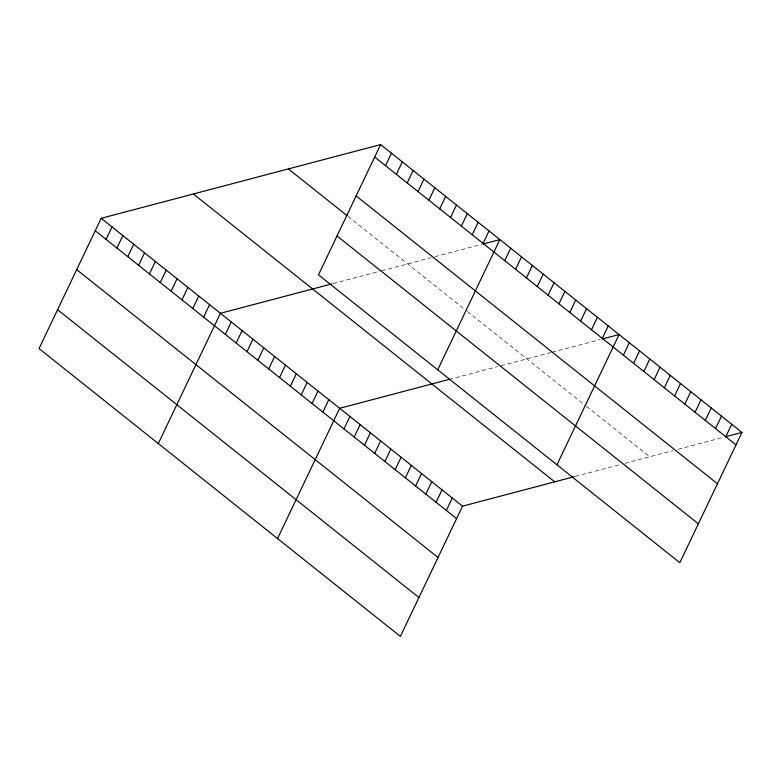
<?xml version="1.0" encoding="UTF-8"?>
<svg xmlns="http://www.w3.org/2000/svg" width="781" height="781" viewBox="0 0 781 781"><rect width="100%" height="100%" fill="white"/><g stroke="black" fill="none" stroke-linecap="round" stroke-linejoin="round"><path stroke-width="0.59" stroke-dasharray="3.9 2.93" d="M333.145 283.562L379.566 271.31M381.724 270.743L430.692 257.818M434.88 256.715L482.033 244.268M449.153 379.41L497.731 366.582M500.972 365.733L550.986 352.534M552.03 352.26L600.228 339.54M575.246 476.42L620.592 464.461M624.907 463.318L672.792 450.686M678.035 449.3L723.089 437.409M348.014 216.405L466.355 310.682M467.263 311.394L585.516 405.603M586.453 406.345L649.743 456.768"/><path stroke-width="1.17" d="M380.611 144.583L318.482 274.834L679.821 562.691L741.95 432.43L380.611 144.583L101.179 218.309L39.05 348.57L400.389 636.417L462.518 506.166L574.162 476.703M106.079 239.396L112.015 226.949M116.916 248.036L122.861 235.589M127.762 256.666L133.697 244.219M138.598 265.306L144.544 252.859M149.444 273.946L155.38 261.489M160.281 282.576L166.216 270.128M171.117 291.215L177.062 278.758M181.963 299.845L187.899 287.398M192.8 308.485L198.745 296.038M203.646 317.115L209.581 304.668M158.289 443.559L220.418 313.308L332.062 283.845M225.328 334.385L231.264 321.938M236.165 343.025L242.1 330.578M247.001 351.665L252.946 339.208M257.847 360.295L263.783 347.848M268.684 368.935L274.619 356.487M279.53 377.565L285.465 365.118M385.511 165.66L391.447 153.213M290.366 386.204L296.302 373.757M396.348 174.3L402.283 161.852M301.202 394.835L307.148 382.387M407.194 182.939L413.129 170.483M312.049 403.474L317.984 391.027M418.03 191.57L423.966 179.122M322.885 412.114L328.821 399.657M428.867 200.209L434.812 187.762M277.538 538.548L339.667 408.297L449.153 379.41M439.713 208.839L445.648 196.392M343.962 428.906L349.898 416.449M450.549 217.479L456.485 205.032M354.203 437.057L360.139 424.61M461.395 226.109L467.331 213.662M364.444 445.209L370.379 432.762M472.232 234.749L478.167 222.302M374.675 453.37L380.62 440.923M483.068 243.389L489.013 230.932M384.916 461.522L390.851 449.075M437.721 369.823L499.85 239.572L483.088 243.994M395.157 469.684L401.092 457.227M504.751 260.659L510.686 248.202M405.388 477.835L411.333 465.388M515.597 269.289L521.532 256.842M415.629 485.997L421.564 473.54M526.433 277.929L532.369 265.481M425.87 494.148L431.805 481.701M537.269 286.559L543.215 274.111M436.11 502.3L442.046 489.853M548.116 295.198L554.051 282.751M446.341 510.462L452.287 498.014M558.952 303.838L564.888 291.381M569.798 312.468L575.734 300.021M580.634 321.108L586.57 308.651M591.471 329.738L597.416 317.291M602.317 338.378L608.253 325.931M556.97 464.812L619.089 334.561L602.327 338.983M623.394 355.17L629.33 342.722M633.635 363.321L639.571 350.874M643.866 371.483L649.812 359.026M654.107 379.634L660.043 367.187M664.348 387.796L670.283 375.339M674.579 395.947L680.524 383.5M684.82 404.099L690.755 391.652M695.061 412.261L700.996 399.813M705.302 420.412L711.237 407.965M715.533 428.574L721.478 416.117M725.774 436.725L731.709 424.278M725.188 436.852L741.95 432.43M374.665 157.03L736.014 444.887M356.126 195.904L717.466 483.761M288.394 168.911L347.115 215.683M337.021 235.96L698.36 523.807M193.385 193.981L554.735 481.838M101.179 218.309L462.518 506.166M95.243 230.766L456.582 518.613M76.694 269.64L438.043 557.488M57.589 309.696L418.938 597.543"/></g></svg>
